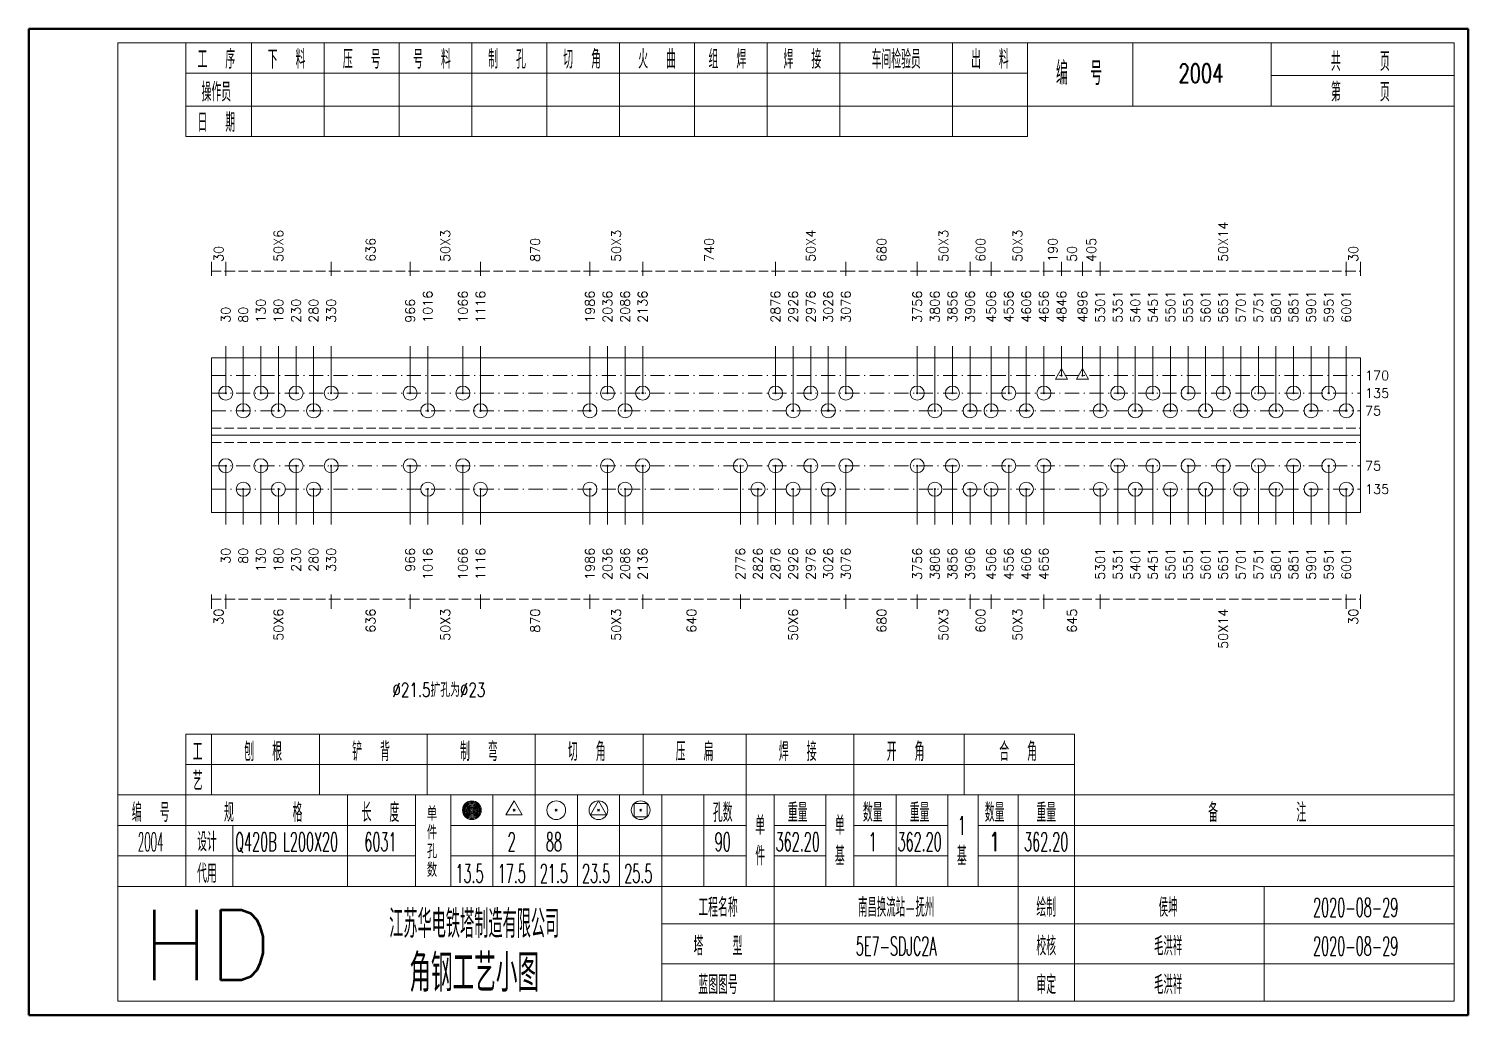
# Model space of a CAD drawing. Extents: x 0 to 5305, y 0 to 1513.
# Drawn here: x 1071 to 1378, y 1302.5 to 1513 of the extents above; entities that cross this region are included whole.
import ezdxf
from ezdxf.enums import TextEntityAlignment as Align

# ---------------------------------------------------------------- set-up
doc = ezdxf.new("R2010")
doc.units = 0
doc.header["$MEASUREMENT"] = 0
doc.linetypes.add('一点画线', pattern=[5.2, 3, -1, 0.2, -1])
doc.linetypes.add('虚线', pattern=[2.75, 2, -0.75])
doc.layers.get('0').update_dxf_attribs({"linetype": 'CONTINUOUS', "lineweight": 25})
doc.layers.add('1', color=7, linetype='CONTINUOUS', lineweight=25)
doc.layers.add('4', color=7, linetype='CONTINUOUS', lineweight=25)
doc.styles.get("Standard").update_dxf_attribs({"font": 'simplex.shx', "width": 0.7, "height": 3, "bigfont": 'gbhzfs.shx'})

msp = doc.modelspace()

# ---------------------------------------------------------------- linework, layer by layer
at = {"color": 8, "linetype": 'Continuous', "lineweight": 9}
for p, q in [((1110, 1460.25), (1110, 1463.25)), ((1113, 1460.25), (1113, 1463.25)), ((1113, 1460.25), (1113, 1463.25)), ((1135.5, 1460.25), (1135.5, 1463.25)), ((1135.5, 1460.25), (1135.5, 1463.25)), ((1152.34, 1460.25), (1152.34, 1463.25)), ((1152.34, 1460.25), (1152.34, 1463.25)), ((1167.34, 1460.25), (1167.34, 1463.25)), ((1167.34, 1460.25), (1167.34, 1463.25)), ((1190.68, 1460.25), (1190.68, 1463.25)), ((1190.68, 1460.25), (1190.68, 1463.25)), ((1201.93, 1460.25), (1201.93, 1463.25)), ((1201.93, 1460.25), (1201.93, 1463.25)), ((1230.27, 1460.25), (1230.27, 1463.25)), ((1230.27, 1460.25), (1230.27, 1463.25)), ((1245.27, 1460.25), (1245.27, 1463.25)), ((1245.27, 1460.25), (1245.27, 1463.25)), ((1260.5, 1460.25), (1260.5, 1463.25)), ((1260.5, 1460.25), (1260.5, 1463.25)), ((1271.75, 1460.25), (1271.75, 1463.25)), ((1271.75, 1460.25), (1271.75, 1463.25)), ((1276.25, 1460.25), (1276.25, 1463.25)), ((1276.25, 1460.25), (1276.25, 1463.25)), ((1287.5, 1460.25), (1287.5, 1463.25)), ((1287.5, 1460.25), (1287.5, 1463.25)), ((1291.25, 1460.25), (1291.25, 1463.25)), ((1291.25, 1460.25), (1291.25, 1463.25)), ((1295.75, 1460.25), (1295.75, 1463.25)), ((1295.75, 1460.25), (1295.75, 1463.25)), ((1299.5, 1460.25), (1299.5, 1463.25)), ((1299.5, 1460.25), (1299.5, 1463.25)), ((1352, 1460.25), (1352, 1463.25)), ((1352, 1460.25), (1352, 1463.25)), ((1355, 1460.25), (1355, 1463.25)), ((1110, 1392.25), (1110, 1389.25)), ((1113, 1392.25), (1113, 1389.25)), ((1113, 1392.25), (1113, 1389.25)), ((1135.5, 1392.25), (1135.5, 1389.25)), ((1135.5, 1392.25), (1135.5, 1389.25)), ((1152.34, 1392.25), (1152.34, 1389.25)), ((1152.34, 1392.25), (1152.34, 1389.25)), ((1167.34, 1392.25), (1167.34, 1389.25)), ((1167.34, 1392.25), (1167.34, 1389.25)), ((1190.68, 1392.25), (1190.68, 1389.25)), ((1190.68, 1392.25), (1190.68, 1389.25)), ((1201.93, 1392.25), (1201.93, 1389.25)), ((1201.93, 1392.25), (1201.93, 1389.25)), ((1222.77, 1392.25), (1222.77, 1389.25)), ((1222.77, 1392.25), (1222.77, 1389.25)), ((1245.27, 1392.25), (1245.27, 1389.25)), ((1245.27, 1392.25), (1245.27, 1389.25)), ((1260.5, 1392.25), (1260.5, 1389.25)), ((1260.5, 1392.25), (1260.5, 1389.25)), ((1271.75, 1392.25), (1271.75, 1389.25)), ((1271.75, 1392.25), (1271.75, 1389.25)), ((1276.25, 1392.25), (1276.25, 1389.25)), ((1276.25, 1392.25), (1276.25, 1389.25)), ((1287.5, 1392.25), (1287.5, 1389.25)), ((1287.5, 1392.25), (1287.5, 1389.25)), ((1299.5, 1392.25), (1299.5, 1389.25)), ((1299.5, 1392.25), (1299.5, 1389.25)), ((1352, 1392.25), (1352, 1389.25)), ((1352, 1392.25), (1352, 1389.25)), ((1355, 1392.25), (1355, 1389.25))]:
    msp.add_line(p, q, dxfattribs=at)
at = {"color": 8, "linetype": '虚线', "lineweight": 9}
for p, q in [((1110, 1461.25), (1113, 1461.25)), ((1113, 1461.25), (1135.5, 1461.25)), ((1135.5, 1461.25), (1152.34, 1461.25)), ((1152.34, 1461.25), (1167.34, 1461.25)), ((1167.34, 1461.25), (1190.68, 1461.25)), ((1190.68, 1461.25), (1201.93, 1461.25)), ((1201.93, 1461.25), (1230.27, 1461.25)), ((1230.27, 1461.25), (1245.27, 1461.25)), ((1245.27, 1461.25), (1260.5, 1461.25)), ((1260.5, 1461.25), (1271.75, 1461.25)), ((1271.75, 1461.25), (1276.25, 1461.25)), ((1276.25, 1461.25), (1287.5, 1461.25)), ((1287.5, 1461.25), (1291.25, 1461.25)), ((1291.25, 1461.25), (1295.75, 1461.25)), ((1295.75, 1461.25), (1299.5, 1461.25)), ((1299.5, 1461.25), (1352, 1461.25)), ((1352, 1461.25), (1355, 1461.25)), ((1110, 1391.25), (1113, 1391.25)), ((1113, 1391.25), (1135.5, 1391.25)), ((1135.5, 1391.25), (1152.34, 1391.25)), ((1152.34, 1391.25), (1167.34, 1391.25)), ((1167.34, 1391.25), (1190.68, 1391.25)), ((1190.68, 1391.25), (1201.93, 1391.25)), ((1201.93, 1391.25), (1222.77, 1391.25)), ((1222.77, 1391.25), (1245.27, 1391.25)), ((1245.27, 1391.25), (1260.5, 1391.25)), ((1260.5, 1391.25), (1271.75, 1391.25)), ((1271.75, 1391.25), (1276.25, 1391.25)), ((1276.25, 1391.25), (1287.5, 1391.25)), ((1287.5, 1391.25), (1299.5, 1391.25)), ((1299.5, 1391.25), (1352, 1391.25)), ((1352, 1391.25), (1355, 1391.25))]:
    msp.add_line(p, q, dxfattribs=at)
at = {"color": 7, "linetype": 'Continuous', "lineweight": 13}
for p, q in [((1113, 1435.25), (1113, 1445.25)), ((1116.75, 1431.5), (1116.75, 1445.25)), ((1120.5, 1435.25), (1120.5, 1445.25)), ((1124.25, 1431.5), (1124.25, 1445.25)), ((1128, 1435.25), (1128, 1445.25)), ((1131.75, 1431.5), (1131.75, 1445.25)), ((1135.5, 1435.25), (1135.5, 1445.25)), ((1152.34, 1435.25), (1152.34, 1445.25)), ((1156.09, 1431.5), (1156.09, 1445.25)), ((1163.59, 1435.25), (1163.59, 1445.25)), ((1167.34, 1431.5), (1167.34, 1445.25)), ((1190.68, 1431.5), (1190.68, 1445.25)), ((1194.43, 1435.25), (1194.43, 1445.25)), ((1198.18, 1431.5), (1198.18, 1445.25)), ((1201.93, 1435.25), (1201.93, 1445.25)), ((1230.27, 1435.25), (1230.27, 1445.25)), ((1234.02, 1431.5), (1234.02, 1445.25)), ((1237.77, 1435.25), (1237.77, 1445.25)), ((1241.52, 1431.5), (1241.52, 1445.25)), ((1245.27, 1435.25), (1245.27, 1445.25)), ((1260.5, 1435.25), (1260.5, 1445.25)), ((1264.25, 1431.5), (1264.25, 1445.25)), ((1268, 1435.25), (1268, 1445.25)), ((1271.75, 1431.5), (1271.75, 1445.25)), ((1276.25, 1431.5), (1276.25, 1445.25)), ((1280, 1435.25), (1280, 1445.25)), ((1283.75, 1431.5), (1283.75, 1445.25)), ((1287.5, 1435.25), (1287.5, 1445.25)), ((1291.25, 1439), (1291.25, 1445.25)), ((1295.75, 1439), (1295.75, 1445.25)), ((1299.5, 1431.5), (1299.5, 1445.25)), ((1303.25, 1435.25), (1303.25, 1445.25)), ((1307, 1431.5), (1307, 1445.25)), ((1310.75, 1435.25), (1310.75, 1445.25)), ((1314.5, 1431.5), (1314.5, 1445.25)), ((1318.25, 1435.25), (1318.25, 1445.25)), ((1322, 1431.5), (1322, 1445.25)), ((1325.75, 1435.25), (1325.75, 1445.25)), ((1329.5, 1431.5), (1329.5, 1445.25)), ((1333.25, 1435.25), (1333.25, 1445.25)), ((1337, 1431.5), (1337, 1445.25)), ((1340.75, 1435.25), (1340.75, 1445.25)), ((1344.5, 1431.5), (1344.5, 1445.25)), ((1348.25, 1435.25), (1348.25, 1445.25)), ((1352, 1431.5), (1352, 1445.25)), ((1291.25, 1440.5), (1289.95, 1438.25)), ((1292.55, 1438.25), (1291.25, 1440.5)), ((1295.75, 1440.5), (1294.45, 1438.25)), ((1297.05, 1438.25), (1295.75, 1440.5)), ((1289.95, 1438.25), (1292.55, 1438.25)), ((1291.1, 1438.85), (1291.4, 1439.15)), ((1291.4, 1438.85), (1291.1, 1439.15)), ((1294.45, 1438.25), (1297.05, 1438.25)), ((1295.6, 1438.85), (1295.9, 1439.15)), ((1295.9, 1438.85), (1295.6, 1439.15)), ((1112.85, 1435.1), (1113.15, 1435.4)), ((1113.15, 1435.1), (1112.85, 1435.4)), ((1120.35, 1435.1), (1120.65, 1435.4)), ((1120.65, 1435.1), (1120.35, 1435.4)), ((1127.85, 1435.1), (1128.15, 1435.4)), ((1128.15, 1435.1), (1127.85, 1435.4)), ((1135.35, 1435.1), (1135.65, 1435.4)), ((1135.65, 1435.1), (1135.35, 1435.4)), ((1152.19, 1435.1), (1152.49, 1435.4)), ((1152.49, 1435.1), (1152.19, 1435.4)), ((1163.44, 1435.1), (1163.74, 1435.4)), ((1163.74, 1435.1), (1163.44, 1435.4)), ((1194.28, 1435.1), (1194.58, 1435.4)), ((1194.58, 1435.1), (1194.28, 1435.4)), ((1201.78, 1435.1), (1202.08, 1435.4)), ((1202.08, 1435.1), (1201.78, 1435.4)), ((1230.12, 1435.1), (1230.42, 1435.4)), ((1230.42, 1435.1), (1230.12, 1435.4)), ((1237.62, 1435.1), (1237.92, 1435.4)), ((1237.92, 1435.1), (1237.62, 1435.4)), ((1245.12, 1435.1), (1245.42, 1435.4)), ((1245.42, 1435.1), (1245.12, 1435.4)), ((1260.35, 1435.1), (1260.65, 1435.4)), ((1260.65, 1435.1), (1260.35, 1435.4)), ((1267.85, 1435.1), (1268.15, 1435.4)), ((1268.15, 1435.1), (1267.85, 1435.4)), ((1279.85, 1435.1), (1280.15, 1435.4)), ((1280.15, 1435.1), (1279.85, 1435.4)), ((1287.35, 1435.1), (1287.65, 1435.4)), ((1287.65, 1435.1), (1287.35, 1435.4)), ((1303.1, 1435.1), (1303.4, 1435.4)), ((1303.4, 1435.1), (1303.1, 1435.4)), ((1310.6, 1435.1), (1310.9, 1435.4)), ((1310.9, 1435.1), (1310.6, 1435.4)), ((1318.1, 1435.1), (1318.4, 1435.4)), ((1318.4, 1435.1), (1318.1, 1435.4)), ((1325.6, 1435.1), (1325.9, 1435.4)), ((1325.9, 1435.1), (1325.6, 1435.4)), ((1333.1, 1435.1), (1333.4, 1435.4)), ((1333.4, 1435.1), (1333.1, 1435.4)), ((1340.6, 1435.1), (1340.9, 1435.4)), ((1340.9, 1435.1), (1340.6, 1435.4)), ((1348.1, 1435.1), (1348.4, 1435.4)), ((1348.4, 1435.1), (1348.1, 1435.4)), ((1116.6, 1431.35), (1116.9, 1431.65)), ((1116.9, 1431.35), (1116.6, 1431.65)), ((1124.1, 1431.35), (1124.4, 1431.65)), ((1124.4, 1431.35), (1124.1, 1431.65)), ((1131.6, 1431.35), (1131.9, 1431.65)), ((1131.9, 1431.35), (1131.6, 1431.65)), ((1155.94, 1431.35), (1156.24, 1431.65)), ((1156.24, 1431.35), (1155.94, 1431.65)), ((1167.19, 1431.35), (1167.49, 1431.65)), ((1167.49, 1431.35), (1167.19, 1431.65)), ((1190.53, 1431.35), (1190.83, 1431.65)), ((1190.83, 1431.35), (1190.53, 1431.65)), ((1198.03, 1431.35), (1198.33, 1431.65)), ((1198.33, 1431.35), (1198.03, 1431.65)), ((1233.87, 1431.35), (1234.17, 1431.65)), ((1234.17, 1431.35), (1233.87, 1431.65)), ((1241.37, 1431.35), (1241.67, 1431.65)), ((1241.67, 1431.35), (1241.37, 1431.65)), ((1264.1, 1431.35), (1264.4, 1431.65)), ((1264.4, 1431.35), (1264.1, 1431.65)), ((1271.6, 1431.35), (1271.9, 1431.65)), ((1271.9, 1431.35), (1271.6, 1431.65)), ((1276.1, 1431.35), (1276.4, 1431.65)), ((1276.4, 1431.35), (1276.1, 1431.65)), ((1283.6, 1431.35), (1283.9, 1431.65)), ((1283.9, 1431.35), (1283.6, 1431.65)), ((1299.35, 1431.35), (1299.65, 1431.65)), ((1299.65, 1431.35), (1299.35, 1431.65)), ((1306.85, 1431.35), (1307.15, 1431.65)), ((1307.15, 1431.35), (1306.85, 1431.65)), ((1314.35, 1431.35), (1314.65, 1431.65)), ((1314.65, 1431.35), (1314.35, 1431.65)), ((1321.85, 1431.35), (1322.15, 1431.65)), ((1322.15, 1431.35), (1321.85, 1431.65)), ((1329.35, 1431.35), (1329.65, 1431.65)), ((1329.65, 1431.35), (1329.35, 1431.65)), ((1336.85, 1431.35), (1337.15, 1431.65)), ((1337.15, 1431.35), (1336.85, 1431.65)), ((1344.35, 1431.35), (1344.65, 1431.65)), ((1344.65, 1431.35), (1344.35, 1431.65)), ((1351.85, 1431.35), (1352.15, 1431.65)), ((1352.15, 1431.35), (1351.85, 1431.65)), ((1113, 1419.75), (1113, 1407.25)), ((1120.5, 1419.75), (1120.5, 1407.25)), ((1128, 1419.75), (1128, 1407.25)), ((1135.5, 1419.75), (1135.5, 1407.25)), ((1152.34, 1419.75), (1152.34, 1407.25)), ((1163.59, 1419.75), (1163.59, 1407.25)), ((1194.43, 1419.75), (1194.43, 1407.25)), ((1201.93, 1419.75), (1201.93, 1407.25)), ((1222.77, 1419.75), (1222.77, 1407.25)), ((1230.27, 1419.75), (1230.27, 1407.25)), ((1237.77, 1419.75), (1237.77, 1407.25)), ((1245.27, 1419.75), (1245.27, 1407.25)), ((1260.5, 1419.75), (1260.5, 1407.25)), ((1268, 1419.75), (1268, 1407.25)), ((1280, 1419.75), (1280, 1407.25)), ((1287.5, 1419.75), (1287.5, 1407.25)), ((1303.25, 1419.75), (1303.25, 1407.25)), ((1310.75, 1419.75), (1310.75, 1407.25)), ((1318.25, 1419.75), (1318.25, 1407.25)), ((1325.75, 1419.75), (1325.75, 1407.25)), ((1333.25, 1419.75), (1333.25, 1407.25)), ((1340.75, 1419.75), (1340.75, 1407.25)), ((1348.25, 1419.75), (1348.25, 1407.25)), ((1116.75, 1414.75), (1116.75, 1407.25)), ((1124.25, 1414.75), (1124.25, 1407.25)), ((1131.75, 1414.75), (1131.75, 1407.25)), ((1156.09, 1414.75), (1156.09, 1407.25)), ((1167.34, 1414.75), (1167.34, 1407.25)), ((1190.68, 1414.75), (1190.68, 1407.25)), ((1198.18, 1414.75), (1198.18, 1407.25)), ((1226.52, 1414.75), (1226.52, 1407.25)), ((1234.02, 1414.75), (1234.02, 1407.25)), ((1241.52, 1414.75), (1241.52, 1407.25)), ((1264.25, 1414.75), (1264.25, 1407.25)), ((1271.75, 1414.75), (1271.75, 1407.25)), ((1276.25, 1414.75), (1276.25, 1407.25)), ((1283.75, 1414.75), (1283.75, 1407.25)), ((1299.5, 1414.75), (1299.5, 1407.25)), ((1307, 1414.75), (1307, 1407.25)), ((1314.5, 1414.75), (1314.5, 1407.25)), ((1322, 1414.75), (1322, 1407.25)), ((1329.5, 1414.75), (1329.5, 1407.25)), ((1337, 1414.75), (1337, 1407.25)), ((1344.5, 1414.75), (1344.5, 1407.25)), ((1352, 1414.75), (1352, 1407.25))]:
    msp.add_line(p, q, dxfattribs=at)
at = {"color": 7, "linetype": 'Continuous', "lineweight": 18}
for p, q in [((1110, 1442.75), (1110, 1409.75)), ((1110, 1442.75), (1355, 1442.75)), ((1355, 1442.75), (1355, 1409.75)), ((1110, 1426.25), (1355, 1426.25))]:
    msp.add_line(p, q, dxfattribs=at)
at = {"color": 3, "linetype": '一点画线', "lineweight": 13}
for p, q in [((1110, 1439), (1355, 1439)), ((1110, 1435.25), (1355, 1435.25)), ((1110, 1431.5), (1355, 1431.5)), ((1110, 1419.75), (1355, 1419.75)), ((1110, 1414.75), (1355, 1414.75))]:
    msp.add_line(p, q, dxfattribs=at)
at = {"color": 1, "linetype": '虚线', "lineweight": 18}
for p, q in [((1110, 1427.75), (1355, 1427.75)), ((1110, 1424.75), (1355, 1424.75))]:
    msp.add_line(p, q, dxfattribs=at)
at = {"color": 7, "linetype": 'Continuous', "lineweight": 13}
for centre in [(1113, 1435.25), (1120.5, 1435.25), (1128, 1435.25), (1135.5, 1435.25), (1152.34, 1435.25), (1163.59, 1435.25), (1194.43, 1435.25), (1201.93, 1435.25), (1230.27, 1435.25), (1237.77, 1435.25), (1245.27, 1435.25), (1260.5, 1435.25), (1268, 1435.25), (1280, 1435.25), (1287.5, 1435.25), (1303.25, 1435.25), (1310.75, 1435.25), (1318.25, 1435.25), (1325.75, 1435.25), (1333.25, 1435.25), (1340.75, 1435.25), (1348.25, 1435.25), (1116.75, 1431.5), (1124.25, 1431.5), (1131.75, 1431.5), (1156.09, 1431.5), (1167.34, 1431.5), (1190.68, 1431.5), (1198.18, 1431.5), (1234.02, 1431.5), (1241.52, 1431.5), (1264.25, 1431.5), (1271.75, 1431.5), (1276.25, 1431.5), (1283.75, 1431.5), (1299.5, 1431.5), (1307, 1431.5), (1314.5, 1431.5), (1322, 1431.5), (1329.5, 1431.5), (1337, 1431.5), (1344.5, 1431.5), (1352, 1431.5)]:
    msp.add_circle(centre, 1.5, dxfattribs=at)
at = {"layer": '1', "color": 7, "linetype": 'Continuous', "lineweight": 13}
for p, q in [((1112.85, 1419.6), (1113.15, 1419.9)), ((1113.15, 1419.6), (1112.85, 1419.9)), ((1120.35, 1419.6), (1120.65, 1419.9)), ((1120.65, 1419.6), (1120.35, 1419.9)), ((1127.85, 1419.6), (1128.15, 1419.9)), ((1128.15, 1419.6), (1127.85, 1419.9)), ((1135.35, 1419.6), (1135.65, 1419.9)), ((1135.65, 1419.6), (1135.35, 1419.9)), ((1152.19, 1419.6), (1152.49, 1419.9)), ((1152.49, 1419.6), (1152.19, 1419.9)), ((1163.44, 1419.6), (1163.74, 1419.9)), ((1163.74, 1419.6), (1163.44, 1419.9)), ((1194.28, 1419.6), (1194.58, 1419.9)), ((1194.58, 1419.6), (1194.28, 1419.9)), ((1201.78, 1419.6), (1202.08, 1419.9)), ((1202.08, 1419.6), (1201.78, 1419.9)), ((1222.62, 1419.6), (1222.92, 1419.9)), ((1222.92, 1419.6), (1222.62, 1419.9)), ((1230.12, 1419.6), (1230.42, 1419.9)), ((1230.42, 1419.6), (1230.12, 1419.9)), ((1237.62, 1419.6), (1237.92, 1419.9)), ((1237.92, 1419.6), (1237.62, 1419.9)), ((1245.12, 1419.6), (1245.42, 1419.9)), ((1245.42, 1419.6), (1245.12, 1419.9)), ((1260.35, 1419.6), (1260.65, 1419.9)), ((1260.65, 1419.6), (1260.35, 1419.9)), ((1267.85, 1419.6), (1268.15, 1419.9)), ((1268.15, 1419.6), (1267.85, 1419.9)), ((1279.85, 1419.6), (1280.15, 1419.9)), ((1280.15, 1419.6), (1279.85, 1419.9)), ((1287.35, 1419.6), (1287.65, 1419.9)), ((1287.65, 1419.6), (1287.35, 1419.9)), ((1303.1, 1419.6), (1303.4, 1419.9)), ((1303.4, 1419.6), (1303.1, 1419.9)), ((1310.6, 1419.6), (1310.9, 1419.9)), ((1310.9, 1419.6), (1310.6, 1419.9)), ((1318.1, 1419.6), (1318.4, 1419.9)), ((1318.4, 1419.6), (1318.1, 1419.9)), ((1325.6, 1419.6), (1325.9, 1419.9)), ((1325.9, 1419.6), (1325.6, 1419.9)), ((1333.1, 1419.6), (1333.4, 1419.9)), ((1333.4, 1419.6), (1333.1, 1419.9)), ((1340.6, 1419.6), (1340.9, 1419.9)), ((1340.9, 1419.6), (1340.6, 1419.9)), ((1348.1, 1419.6), (1348.4, 1419.9)), ((1348.4, 1419.6), (1348.1, 1419.9)), ((1116.6, 1414.6), (1116.9, 1414.9)), ((1116.9, 1414.6), (1116.6, 1414.9)), ((1124.1, 1414.6), (1124.4, 1414.9)), ((1124.4, 1414.6), (1124.1, 1414.9)), ((1131.6, 1414.6), (1131.9, 1414.9)), ((1131.9, 1414.6), (1131.6, 1414.9)), ((1155.94, 1414.6), (1156.24, 1414.9)), ((1156.24, 1414.6), (1155.94, 1414.9)), ((1167.19, 1414.6), (1167.49, 1414.9)), ((1167.49, 1414.6), (1167.19, 1414.9)), ((1190.53, 1414.6), (1190.83, 1414.9)), ((1190.83, 1414.6), (1190.53, 1414.9)), ((1198.03, 1414.6), (1198.33, 1414.9)), ((1198.33, 1414.6), (1198.03, 1414.9)), ((1226.37, 1414.6), (1226.67, 1414.9)), ((1226.67, 1414.6), (1226.37, 1414.9)), ((1233.87, 1414.6), (1234.17, 1414.9)), ((1234.17, 1414.6), (1233.87, 1414.9)), ((1241.37, 1414.6), (1241.67, 1414.9)), ((1241.67, 1414.6), (1241.37, 1414.9)), ((1264.1, 1414.6), (1264.4, 1414.9)), ((1264.4, 1414.6), (1264.1, 1414.9)), ((1271.6, 1414.6), (1271.9, 1414.9)), ((1271.9, 1414.6), (1271.6, 1414.9)), ((1276.1, 1414.6), (1276.4, 1414.9)), ((1276.4, 1414.6), (1276.1, 1414.9)), ((1283.6, 1414.6), (1283.9, 1414.9)), ((1283.9, 1414.6), (1283.6, 1414.9)), ((1299.35, 1414.6), (1299.65, 1414.9)), ((1299.65, 1414.6), (1299.35, 1414.9)), ((1306.85, 1414.6), (1307.15, 1414.9)), ((1307.15, 1414.6), (1306.85, 1414.9)), ((1314.35, 1414.6), (1314.65, 1414.9)), ((1314.65, 1414.6), (1314.35, 1414.9)), ((1321.85, 1414.6), (1322.15, 1414.9)), ((1322.15, 1414.6), (1321.85, 1414.9)), ((1329.35, 1414.6), (1329.65, 1414.9)), ((1329.65, 1414.6), (1329.35, 1414.9)), ((1336.85, 1414.6), (1337.15, 1414.9)), ((1337.15, 1414.6), (1336.85, 1414.9)), ((1344.35, 1414.6), (1344.65, 1414.9)), ((1344.65, 1414.6), (1344.35, 1414.9)), ((1351.85, 1414.6), (1352.15, 1414.9)), ((1352.15, 1414.6), (1351.85, 1414.9))]:
    msp.add_line(p, q, dxfattribs=at)
at = {"layer": '1', "color": 7, "linetype": 'Continuous', "lineweight": 18}
msp.add_line((1110, 1409.75), (1355, 1409.75), dxfattribs=at)
at = {"layer": '1', "color": 7, "linetype": 'Continuous', "lineweight": 13}
for centre in [(1113, 1419.75), (1120.5, 1419.75), (1128, 1419.75), (1135.5, 1419.75), (1152.34, 1419.75), (1163.59, 1419.75), (1194.43, 1419.75), (1201.93, 1419.75), (1222.77, 1419.75), (1230.27, 1419.75), (1237.77, 1419.75), (1245.27, 1419.75), (1260.5, 1419.75), (1268, 1419.75), (1280, 1419.75), (1287.5, 1419.75), (1303.25, 1419.75), (1310.75, 1419.75), (1318.25, 1419.75), (1325.75, 1419.75), (1333.25, 1419.75), (1340.75, 1419.75), (1348.25, 1419.75), (1116.75, 1414.75), (1124.25, 1414.75), (1131.75, 1414.75), (1156.09, 1414.75), (1167.34, 1414.75), (1190.68, 1414.75), (1198.18, 1414.75), (1226.52, 1414.75), (1234.02, 1414.75), (1241.52, 1414.75), (1264.25, 1414.75), (1271.75, 1414.75), (1276.25, 1414.75), (1283.75, 1414.75), (1299.5, 1414.75), (1307, 1414.75), (1314.5, 1414.75), (1322, 1414.75), (1329.5, 1414.75), (1337, 1414.75), (1344.5, 1414.75), (1352, 1414.75)]:
    msp.add_circle(centre, 1.5, dxfattribs=at)
at = {"layer": '4', "color": 1, "linetype": 'Continuous', "lineweight": 50}
for p, q in [((1378, 1513), (1071, 1513)), ((1071, 1513), (1071, 1302.5)), ((1378, 1302.5), (1378, 1513)), ((1071, 1302.5), (1378, 1302.5))]:
    msp.add_line(p, q, dxfattribs=at)
at = {"layer": '4', "color": 1, "linetype": 'Continuous', "lineweight": 18}
for p, q in [((1375, 1510), (1090, 1510)), ((1090, 1510), (1090, 1305.5)), ((1104.5, 1510), (1104.5, 1490)), ((1118.5, 1510), (1118.5, 1490)), ((1134, 1510), (1134, 1490)), ((1150, 1510), (1150, 1490)), ((1165.5, 1510), (1165.5, 1490)), ((1181.5, 1510), (1181.5, 1490)), ((1197, 1510), (1197, 1490)), ((1213, 1510), (1213, 1490)), ((1228.5, 1510), (1228.5, 1490)), ((1244, 1510), (1244, 1490)), ((1268, 1510), (1268, 1490)), ((1284, 1510), (1284, 1490)), ((1306.5, 1510), (1306.5, 1496.5)), ((1336, 1510), (1336, 1496.5)), ((1375, 1305.5), (1375, 1510)), ((1104.5, 1503.5), (1284, 1503.5)), ((1336, 1503), (1375, 1503)), ((1104.5, 1496.5), (1375, 1496.5)), ((1104.5, 1490), (1284, 1490)), ((1104.5, 1362.5), (1294, 1362.5)), ((1104.5, 1362.5), (1104.5, 1349.5)), ((1110, 1362.5), (1110, 1349.5)), ((1133, 1362.5), (1133, 1349.5)), ((1156, 1362.5), (1156, 1349.5)), ((1179, 1362.5), (1179, 1349.5)), ((1202, 1362.5), (1202, 1349.5)), ((1224, 1362.5), (1224, 1349.5)), ((1247, 1362.5), (1247, 1349.5)), ((1270.5, 1362.5), (1270.5, 1349.5)), ((1294, 1362.5), (1294, 1349.5)), ((1104.5, 1356), (1294, 1356)), ((1090, 1349.5), (1375, 1349.5)), ((1104.5, 1349.5), (1104.5, 1330)), ((1139, 1349.5), (1139, 1330)), ((1153.5, 1349.5), (1153.5, 1330)), ((1161, 1349.5), (1161, 1330)), ((1170, 1349.5), (1170, 1330)), ((1179, 1349.5), (1179, 1330)), ((1188, 1349.5), (1188, 1330)), ((1197, 1349.5), (1197, 1330)), ((1206, 1349.5), (1206, 1330)), ((1215, 1349.5), (1215, 1330)), ((1224, 1349.5), (1224, 1330)), ((1230, 1349.5), (1230, 1330)), ((1241, 1349.5), (1241, 1330)), ((1247, 1349.5), (1247, 1330)), ((1256, 1349.5), (1256, 1330)), ((1267, 1349.5), (1267, 1330)), ((1273.5, 1349.5), (1273.5, 1330)), ((1282, 1349.5), (1282, 1330)), ((1294, 1349.5), (1294, 1330)), ((1090, 1343), (1153.5, 1343)), ((1114.5, 1343), (1114.5, 1330)), ((1161, 1343), (1224, 1343)), ((1230, 1343), (1241, 1343)), ((1247, 1343), (1267, 1343)), ((1273.5, 1343), (1375, 1343)), ((1090, 1336.5), (1153.5, 1336.5)), ((1161, 1336.5), (1224, 1336.5)), ((1230, 1336.5), (1241, 1336.5)), ((1247, 1336.5), (1267, 1336.5)), ((1273.5, 1336.5), (1375, 1336.5)), ((1090, 1330), (1375, 1330)), ((1206, 1330), (1206, 1305.5)), ((1230, 1330), (1230, 1305.5)), ((1282, 1330), (1282, 1305.5)), ((1294, 1330), (1294, 1305.5)), ((1334.5, 1330), (1334.5, 1305.5)), ((1206, 1322), (1375, 1322)), ((1206, 1313.5), (1375, 1313.5)), ((1090, 1305.5), (1375, 1305.5))]:
    msp.add_line(p, q, dxfattribs=at)
at = {"layer": '4', "color": 7, "linetype": 'Continuous', "lineweight": 13}
for p, q in [((1174.5, 1348.25), (1172.77, 1345.25)), ((1176.23, 1345.25), (1174.5, 1348.25)), ((1192.5, 1348.25), (1190.77, 1345.25)), ((1194.23, 1345.25), (1192.5, 1348.25)), ((1172.77, 1345.25), (1176.23, 1345.25)), ((1174.3, 1346.05), (1174.7, 1346.45)), ((1174.7, 1346.05), (1174.3, 1346.45)), ((1183.3, 1346.05), (1183.7, 1346.45)), ((1183.7, 1346.05), (1183.3, 1346.45)), ((1190.77, 1345.25), (1194.23, 1345.25)), ((1192.3, 1346.05), (1192.7, 1346.45)), ((1192.7, 1346.05), (1192.3, 1346.45)), ((1200.09, 1344.84), (1200.09, 1347.66)), ((1200.09, 1347.66), (1202.91, 1347.66)), ((1202.91, 1344.84), (1200.09, 1344.84)), ((1201.3, 1346.05), (1201.7, 1346.45)), ((1201.7, 1346.05), (1201.3, 1346.45)), ((1202.91, 1347.66), (1202.91, 1344.84))]:
    msp.add_line(p, q, dxfattribs=at)
for centre, radius in [((1165.5, 1346.25), 2), ((1165.5, 1346.25), 1.8), ((1165.5, 1346.25), 1.6), ((1183.5, 1346.25), 2), ((1192.5, 1346.25), 2), ((1201.5, 1346.25), 2), ((1165.5, 1346.25), 1.4), ((1165.5, 1346.25), 1.2), ((1165.5, 1346.25), 1), ((1165.5, 1346.25), 0.8), ((1165.5, 1346.25), 0.6), ((1165.5, 1346.25), 0.4), ((1165.5, 1346.25), 0.2)]:
    msp.add_circle(centre, radius, dxfattribs=at)

# ---------------------------------------------------------------- texts
at = {"color": 8, "linetype": 'Continuous', "lineweight": 9}
for s, p in [('50X14', (1325.75, 1463.25)), ('50X6', (1124.25, 1463.25)), ('636', (1143.92, 1463.25)), ('50X3', (1159.84, 1463.25)), ('870', (1179.01, 1463.25)), ('50X3', (1196.3, 1463.25)), ('740', (1216.1, 1463.25)), ('50X4', (1237.77, 1463.25)), ('680', (1252.89, 1463.25)), ('50X3', (1266.12, 1463.25)), ('600', (1274, 1463.25)), ('50X3', (1281.88, 1463.25)), ('190', (1289.38, 1463.25)), ('405', (1297.62, 1463.25)), ('30', (1111.5, 1463.25)), ('50', (1293.5, 1463.25)), ('30', (1353.5, 1463.25))]:
    msp.add_text(s, height=2, rotation=90, dxfattribs=at).set_placement(p, align=Align.MIDDLE_LEFT)
at = {"color": 7, "linetype": 'Continuous', "lineweight": 13}
for s, p in [('1016', (1156.09, 1450.25)), ('1066', (1163.59, 1450.25)), ('1116', (1167.34, 1450.25)), ('1986', (1190.68, 1450.25)), ('2036', (1194.43, 1450.25)), ('2086', (1198.18, 1450.25)), ('2136', (1201.93, 1450.25)), ('2876', (1230.27, 1450.25)), ('2926', (1234.02, 1450.25)), ('2976', (1237.77, 1450.25)), ('3026', (1241.52, 1450.25)), ('3076', (1245.27, 1450.25)), ('3756', (1260.5, 1450.25)), ('3806', (1264.25, 1450.25)), ('3856', (1268, 1450.25)), ('3906', (1271.75, 1450.25)), ('4506', (1276.25, 1450.25)), ('4556', (1280, 1450.25)), ('4606', (1283.75, 1450.25)), ('4656', (1287.5, 1450.25)), ('4846', (1291.25, 1450.25)), ('4896', (1295.75, 1450.25)), ('5301', (1299.5, 1450.25)), ('5351', (1303.25, 1450.25)), ('5401', (1307, 1450.25)), ('5451', (1310.75, 1450.25)), ('5501', (1314.5, 1450.25)), ('5551', (1318.25, 1450.25)), ('5601', (1322, 1450.25)), ('5651', (1325.75, 1450.25)), ('5701', (1329.5, 1450.25)), ('5751', (1333.25, 1450.25)), ('5801', (1337, 1450.25)), ('5851', (1340.75, 1450.25)), ('5901', (1344.5, 1450.25)), ('5951', (1348.25, 1450.25)), ('6001', (1352, 1450.25)), ('30', (1113, 1450.25)), ('80', (1116.75, 1450.25)), ('130', (1120.5, 1450.25)), ('180', (1124.25, 1450.25)), ('230', (1128, 1450.25)), ('280', (1131.75, 1450.25)), ('330', (1135.5, 1450.25)), ('966', (1152.34, 1450.25))]:
    msp.add_text(s, height=2, rotation=90, dxfattribs=at).set_placement(p, align=Align.MIDDLE_LEFT)
for s, p in [('170', (1356, 1439)), ('135', (1356, 1435.25)), ('75', (1356, 1431.5)), ('75', (1356, 1419.75)), ('135', (1356, 1414.75))]:
    msp.add_text(s, height=2, dxfattribs=at).set_placement(p, align=Align.MIDDLE_LEFT)
at = {"color": 8, "linetype": 'Continuous', "lineweight": 9}
for s, p in [('30', (1111.5, 1389.25)), ('50X6', (1124.25, 1389.25)), ('636', (1143.92, 1389.25)), ('50X3', (1159.84, 1389.25)), ('870', (1179.01, 1389.25)), ('50X3', (1196.3, 1389.25)), ('640', (1212.35, 1389.25)), ('50X6', (1234.02, 1389.25)), ('680', (1252.89, 1389.25)), ('50X3', (1266.12, 1389.25)), ('600', (1274, 1389.25)), ('50X3', (1281.88, 1389.25)), ('645', (1293.5, 1389.25)), ('50X14', (1325.75, 1389.25)), ('30', (1353.5, 1389.25))]:
    msp.add_text(s, height=2, rotation=90, dxfattribs=at).set_placement(p, align=Align.MIDDLE_RIGHT)
at = {"color": 0, "linetype": 'Continuous', "insert": (1148.57, 1373.42), "char_height": 3, "width": 77.4687, "attachment_point": 1}
msp.add_mtext('∅21.5扩孔为∅23', dxfattribs=at)
at = {"layer": '1', "color": 7, "linetype": 'Continuous', "lineweight": 13}
for s, p in [('30', (1113, 1402.25)), ('80', (1116.75, 1402.25)), ('130', (1120.5, 1402.25)), ('180', (1124.25, 1402.25)), ('230', (1128, 1402.25)), ('280', (1131.75, 1402.25)), ('330', (1135.5, 1402.25)), ('966', (1152.34, 1402.25)), ('1016', (1156.09, 1402.25)), ('1066', (1163.59, 1402.25)), ('1116', (1167.34, 1402.25)), ('1986', (1190.68, 1402.25)), ('2036', (1194.43, 1402.25)), ('2086', (1198.18, 1402.25)), ('2136', (1201.93, 1402.25)), ('2776', (1222.77, 1402.25)), ('2826', (1226.52, 1402.25)), ('2876', (1230.27, 1402.25)), ('2926', (1234.02, 1402.25)), ('2976', (1237.77, 1402.25)), ('3026', (1241.52, 1402.25)), ('3076', (1245.27, 1402.25)), ('3756', (1260.5, 1402.25)), ('3806', (1264.25, 1402.25)), ('3856', (1268, 1402.25)), ('3906', (1271.75, 1402.25)), ('4506', (1276.25, 1402.25)), ('4556', (1280, 1402.25)), ('4606', (1283.75, 1402.25)), ('4656', (1287.5, 1402.25)), ('5301', (1299.5, 1402.25)), ('5351', (1303.25, 1402.25)), ('5401', (1307, 1402.25)), ('5451', (1310.75, 1402.25)), ('5501', (1314.5, 1402.25)), ('5551', (1318.25, 1402.25)), ('5601', (1322, 1402.25)), ('5651', (1325.75, 1402.25)), ('5701', (1329.5, 1402.25)), ('5751', (1333.25, 1402.25)), ('5801', (1337, 1402.25)), ('5851', (1340.75, 1402.25)), ('5901', (1344.5, 1402.25)), ('5951', (1348.25, 1402.25)), ('6001', (1352, 1402.25))]:
    msp.add_text(s, height=2, rotation=90, dxfattribs=at).set_placement(p, align=Align.MIDDLE_RIGHT)
at = {"layer": '4', "color": 1, "linetype": 'Continuous', "lineweight": 13}
for s, height, width, p in [('工  序', 4, 0.7, (1111, 1506.5)), ('下  料', 4, 0.7, (1126, 1506.5)), ('压  号', 4, 0.7, (1142, 1506.5)), ('号  料', 4, 0.7, (1157, 1506.5)), ('制  孔', 4, 0.7, (1173, 1506.5)), ('切  角', 4, 0.7, (1189, 1506.5)), ('火  曲', 4, 0.7, (1205, 1506.5)), ('组  焊', 4, 0.7, (1220, 1506.5)), ('焊  接', 4, 0.7, (1236, 1506.5)), ('车间检验员', 4, 0.7, (1256, 1506.5)), ('出  料', 4, 0.7, (1276, 1506.5)), ('共    页', 4, 0.7, (1355, 1506)), ('编  号', 5, 0.7, (1295, 1503.5)), ('2004', 4, 0.7, (1321, 1503.5)), ('操作员', 4, 0.7, (1111, 1499.5)), ('第    页', 4, 0.7, (1355, 1499.5)), ('日  期', 4, 0.7, (1111, 1493)), ('工', 4, 0.7, (1107, 1358.75)), ('刨  根', 4, 0.7, (1121, 1358.75)), ('铲  背', 4, 0.7, (1144, 1358.75)), ('制  弯', 4, 0.7, (1167, 1358.75)), ('切  角', 4, 0.7, (1190, 1358.75)), ('压  扁', 4, 0.7, (1213, 1358.75)), ('焊  接', 4, 0.7, (1235, 1358.75)), ('开  角', 4, 0.7, (1258, 1358.75)), ('合  角', 4, 0.7, (1282, 1358.75)), ('艺', 4, 0.7, (1107, 1352.5)), ('编  号', 4, 0.7, (1097, 1345.75)), ('规      格', 4, 0.7, (1121, 1345.75)), ('长  度', 4, 0.7, (1146, 1345.75)), ('孔数', 4, 0.7, (1219, 1345.75)), ('重量', 4, 0.7, (1235, 1345.75)), ('数量', 4, 0.7, (1251, 1345.75)), ('重量', 4, 0.7, (1261, 1345.75)), ('数量', 4, 0.7, (1277, 1345.75)), ('重量', 4, 0.7, (1288, 1345.75)), ('备        注', 4, 0.7, (1333, 1345.75)), ('单', 4, 0.7, (1227, 1343)), ('单', 4, 0.7, (1244, 1343)), ('1', 4, 0.5, (1270, 1343)), ('设计', 4, 0.7, (1109, 1339.5)), ('2004', 4, 0.4, (1097, 1339.5)), ('Q420B L200X20', 4, 0.5, (1126, 1339.5)), ('6031', 4, 0.5, (1146, 1339.5)), ('2', 4, 0.5, (1174, 1339.5)), ('88', 4, 0.5, (1183, 1339.5)), ('90', 4, 0.5, (1219, 1339.5)), ('件', 4, 0.7, (1227, 1336.5)), ('362.20', 4, 0.5, (1235, 1339.5)), ('基', 4, 0.7, (1244, 1336.5)), ('1', 4, 0.5, (1251, 1339.5)), ('362.20', 4, 0.5, (1261, 1339.5)), ('基', 4, 0.7, (1270, 1336.5)), ('1', 4, 0.7, (1277, 1339.5)), ('362.20', 4, 0.5, (1288, 1339.5)), ('代用', 4, 0.7, (1109, 1332.75)), ('13.5', 4, 0.5, (1165, 1332.75)), ('17.5', 4, 0.5, (1174, 1332.75)), ('21.5', 4, 0.5, (1183, 1332.75)), ('23.5', 4, 0.5, (1192, 1332.75)), ('25.5', 4, 0.5, (1201, 1332.75)), ('工程名称', 4, 0.7, (1218, 1325.5)), ('南昌换流站-抚州', 4, 0.5, (1256, 1325.5)), ('绘制', 4, 0.7, (1288, 1325.5)), ('侯坤', 4, 0.5, (1314, 1325.5)), ('2020-08-29', 4, 0.5, (1354, 1325.5)), ('江苏华电铁塔制造有限公司', 6, 0.7, (1166, 1322)), ('塔   型', 4, 0.7, (1218, 1317.25)), ('5E7-SDJC2A', 4, 0.5, (1256, 1317.25)), ('校核', 4, 0.7, (1288, 1317.25)), ('毛洪祥', 4, 0.5, (1314, 1317.25)), ('2020-08-29', 4, 0.5, (1354, 1317.25)), ('角钢工艺小图', 8, 0.8, (1166, 1311.5)), ('蓝图图号', 4, 0.7, (1218, 1309)), ('审定', 4, 0.7, (1288, 1309)), ('毛洪祥', 4, 0.5, (1314, 1309))]:
    msp.add_text(s, height=height, dxfattribs=dict(at, width=width)).set_placement(p, align=Align.MIDDLE_CENTER)
for s, height, p in [('单', 3, (1157, 1345.5)), ('件', 3, (1157, 1341.5)), ('孔', 3, (1157, 1337.5)), ('数', 3, (1157, 1333.5)), ('HD', 15, (1109, 1317.5))]:
    msp.add_text(s, height=height, dxfattribs=at).set_placement(p, align=Align.MIDDLE_CENTER)

doc.saveas('drawing.dxf')
